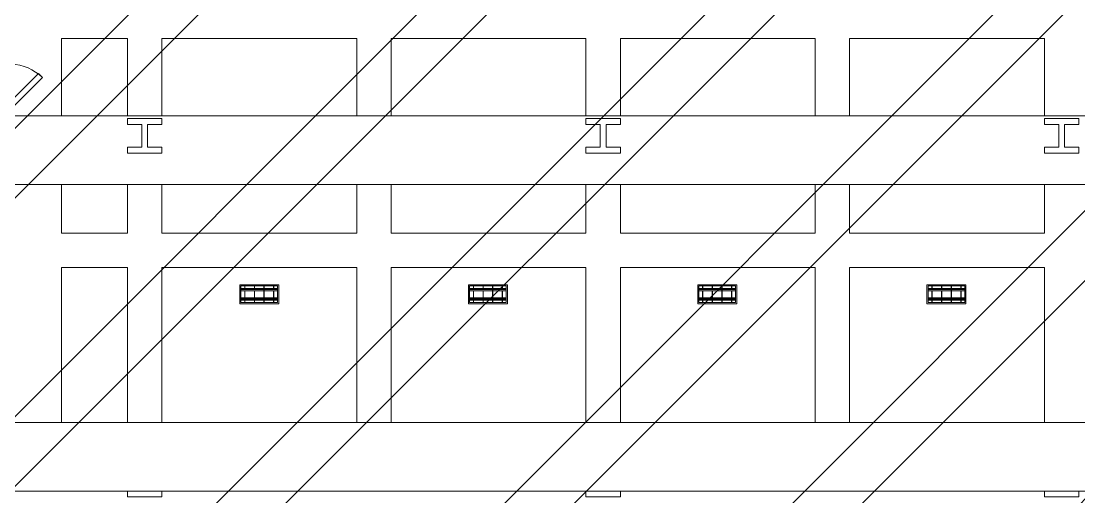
# Model space of a CAD drawing. Header units: millimetres. Extents: x -57519 to 497916, y -349472 to 446842.
# Drawn here: x 301650 to 310878, y 39558 to 43707 of the extents above; entities that cross this region are included whole.
import ezdxf

# ---------------------------------------------------------------- set-up
doc = ezdxf.new("R2010")
doc.units = ezdxf.units.MM
for name, color, linetype, lineweight in [('A-CLNG', 13, 'Continuous', 5), ('A-DETL-GENF', 92, 'Continuous', 5), ('A-DOOR', 31, 'Continuous', 5), ('A-DOOR-FRAM', 31, 'Continuous', 5), ('A-FLOR', 192, 'Continuous', 5), ('A-GENM', 13, 'Continuous', 5), ('A-GLAZ-CURT', 52, 'Continuous', 20), ('E-LITE-EQPM', 33, 'Continuous', 5)]:
    doc.layers.add(name, color=color, linetype=linetype, lineweight=lineweight)

# ---------------------------------------------------------------- blocks, each defined once
blk = doc.blocks.new('System Panel - C4 Expanded Metal Mesh-15091469-SITE COVERAGE')
at = {"layer": 'A-GLAZ-CURT', "lineweight": 5}
for p, q in [((53239.3, 42882.5), (53239.3, 43557.5)), ((53239.3, 43557.5), (53664.3, 43557.5)), ((53664.3, 43557.5), (53239.3, 43557.5)), ((53239.3, 43557.5), (53239.3, 42882.5)), ((53664.3, 43557.5), (53814.3, 43557.5)), ((53814.3, 43557.5), (53664.3, 43557.5)), ((53814.3, 43557.5), (53814.3, 42882.5)), ((53814.3, 42882.5), (53814.3, 43557.5)), ((53239.3, 41857.5), (53239.3, 42282.5)), ((53239.3, 42282.5), (53239.3, 41857.5)), ((53814.3, 42282.5), (53814.3, 41857.5)), ((53814.3, 41857.5), (53814.3, 42282.5)), ((53664.3, 41857.5), (53239.3, 41857.5)), ((53239.3, 41857.5), (53664.3, 41857.5)), ((53814.3, 41857.5), (53664.3, 41857.5)), ((53664.3, 41857.5), (53814.3, 41857.5))]:
    blk.add_line(p, q, dxfattribs=at)
blk = doc.blocks.new('System Panel - C4 Expanded Metal Mesh-15055316-SITE COVERAGE')
at = {"layer": 'A-GLAZ-CURT', "lineweight": 5}
for p, q in [((54114.3, 41857.5), (54114.3, 42282.5)), ((54114.3, 42282.5), (54114.3, 41857.5)), ((55814.3, 42282.5), (55814.3, 41857.5)), ((55814.3, 41857.5), (55814.3, 42282.5)), ((54264.3, 41857.5), (54114.3, 41857.5)), ((54114.3, 41857.5), (54264.3, 41857.5)), ((54954.3, 41857.5), (54264.3, 41857.5)), ((54264.3, 41857.5), (54954.3, 41857.5)), ((54964.3, 41857.5), (54954.3, 41857.5)), ((54954.3, 41857.5), (54964.3, 41857.5)), ((54974.3, 41857.5), (54964.3, 41857.5)), ((54964.3, 41857.5), (54974.3, 41857.5)), ((55814.3, 41857.5), (54974.3, 41857.5)), ((54974.3, 41857.5), (55814.3, 41857.5))]:
    blk.add_line(p, q, dxfattribs=at)
blk = doc.blocks.new('System Panel - C4 Expanded Metal Mesh-15055317-SITE COVERAGE')
at = {"layer": 'A-GLAZ-CURT', "lineweight": 5}
for p, q in [((56114.3, 41857.5), (56114.3, 42282.5)), ((56114.3, 42282.5), (56114.3, 41857.5)), ((57814.3, 42282.5), (57814.3, 41857.5)), ((57814.3, 41857.5), (57814.3, 42282.5)), ((56954.3, 41857.5), (56114.3, 41857.5)), ((56114.3, 41857.5), (56954.3, 41857.5)), ((56964.3, 41857.5), (56954.3, 41857.5)), ((56954.3, 41857.5), (56964.3, 41857.5)), ((56974.3, 41857.5), (56964.3, 41857.5)), ((56964.3, 41857.5), (56974.3, 41857.5)), ((57664.3, 41857.5), (56974.3, 41857.5)), ((56974.3, 41857.5), (57664.3, 41857.5)), ((57814.3, 41857.5), (57664.3, 41857.5)), ((57664.3, 41857.5), (57814.3, 41857.5))]:
    blk.add_line(p, q, dxfattribs=at)
blk = doc.blocks.new('STRONG POINT - STRONG POINT-V162-SITE COVERAGE')
at = {"layer": 'A-GENM'}
for p, q in [((150, 150), (-150, 150)), ((-150, 150), (-150, 100)), ((-150, 100), (-25, 100)), ((-25, 100), (-25, -100)), ((25, -100), (25, 100)), ((25, 100), (150, 100)), ((150, 100), (150, 150)), ((-25, -100), (-150, -100)), ((-150, -100), (-150, -150)), ((-150, -150), (150, -150)), ((150, -100), (25, -100)), ((150, -150), (150, -100))]:
    blk.add_line(p, q, dxfattribs=at)
blk = doc.blocks.new('System Panel - C4 Expanded Metal Mesh-13247655-SITE COVERAGE')
at = {"layer": 'A-GLAZ-CURT', "lineweight": 5}
for p, q in [((53239.3, 40207.5), (53239.3, 41557.5)), ((53239.3, 41557.5), (53664.3, 41557.5)), ((53664.3, 41557.5), (53239.3, 41557.5)), ((53239.3, 41557.5), (53239.3, 40207.5)), ((53664.3, 41557.5), (53814.3, 41557.5)), ((53814.3, 41557.5), (53664.3, 41557.5)), ((53814.3, 41557.5), (53814.3, 40207.5)), ((53814.3, 40207.5), (53814.3, 41557.5))]:
    blk.add_line(p, q, dxfattribs=at)
blk = doc.blocks.new('System Panel - C4 Expanded Metal Mesh-V393-SITE COVERAGE')
at = {"layer": 'A-GLAZ-CURT', "lineweight": 5}
for p, q in [((60114.3, 42882.5), (60114.3, 43557.5)), ((60114.3, 43557.5), (60954.3, 43557.5)), ((60954.3, 43557.5), (60114.3, 43557.5)), ((60114.3, 43557.5), (60114.3, 42882.5)), ((60954.3, 43557.5), (60964.3, 43557.5)), ((60964.3, 43557.5), (60954.3, 43557.5)), ((60964.3, 43557.5), (60974.3, 43557.5)), ((60974.3, 43557.5), (60964.3, 43557.5)), ((60974.3, 43557.5), (61664.3, 43557.5)), ((61664.3, 43557.5), (60974.3, 43557.5)), ((61664.3, 43557.5), (61814.3, 43557.5)), ((61814.3, 43557.5), (61664.3, 43557.5)), ((61814.3, 43557.5), (61814.3, 42882.5)), ((61814.3, 42882.5), (61814.3, 43557.5)), ((60954.3, 42882.5), (60114.3, 42882.5)), ((60114.3, 42882.5), (60954.3, 42882.5)), ((60964.3, 42882.5), (60954.3, 42882.5)), ((60954.3, 42882.5), (60964.3, 42882.5)), ((60974.3, 42882.5), (60964.3, 42882.5)), ((60964.3, 42882.5), (60974.3, 42882.5)), ((61664.3, 42882.5), (60974.3, 42882.5)), ((60974.3, 42882.5), (61664.3, 42882.5)), ((61814.3, 42882.5), (61664.3, 42882.5)), ((61664.3, 42882.5), (61814.3, 42882.5))]:
    blk.add_line(p, q, dxfattribs=at)
blk = doc.blocks.new('System Panel - C4 Expanded Metal Mesh-V394-SITE COVERAGE')
at = {"layer": 'A-GLAZ-CURT', "lineweight": 5}
for p, q in [((58114.3, 42882.5), (58114.3, 43557.5)), ((58114.3, 43557.5), (58264.3, 43557.5)), ((58264.3, 43557.5), (58114.3, 43557.5)), ((58114.3, 43557.5), (58114.3, 42882.5)), ((58264.3, 43557.5), (58954.3, 43557.5)), ((58954.3, 43557.5), (58264.3, 43557.5)), ((58954.3, 43557.5), (58964.3, 43557.5)), ((58964.3, 43557.5), (58954.3, 43557.5)), ((58964.3, 43557.5), (58974.3, 43557.5)), ((58974.3, 43557.5), (58964.3, 43557.5)), ((58974.3, 43557.5), (59814.3, 43557.5)), ((59814.3, 43557.5), (58974.3, 43557.5)), ((59814.3, 43557.5), (59814.3, 42882.5)), ((59814.3, 42882.5), (59814.3, 43557.5)), ((58264.3, 42882.5), (58114.3, 42882.5)), ((58114.3, 42882.5), (58264.3, 42882.5)), ((58954.3, 42882.5), (58264.3, 42882.5)), ((58264.3, 42882.5), (58954.3, 42882.5)), ((58964.3, 42882.5), (58954.3, 42882.5)), ((58954.3, 42882.5), (58964.3, 42882.5)), ((58974.3, 42882.5), (58964.3, 42882.5)), ((58964.3, 42882.5), (58974.3, 42882.5)), ((59814.3, 42882.5), (58974.3, 42882.5)), ((58974.3, 42882.5), (59814.3, 42882.5))]:
    blk.add_line(p, q, dxfattribs=at)
blk = doc.blocks.new('DLN_LED Office Lighting_339 x 165mm_ - DLN_LED Office Lighting_339 x 165mm_-V476-SITE COVERAGE')
at = {"layer": 'E-LITE-EQPM'}
for p, q in [((170, 82.5), (-170, 82.5)), ((-170, 82.5), (-170, -82.5)), ((-170, -82.5), (-170, 82.5)), ((-170, 82.5), (170, 82.5)), ((-170, -82.5), (-170, 82.5)), ((-170, 82.5), (-170, -82.5)), ((-170, 82.5), (170, 82.5)), ((170, 82.5), (-170, 82.5)), ((-160, 49.9), (-160, 72.5)), ((-127, 72.5), (-160, 72.5)), ((-160, 72.5), (-160, -72.5)), ((160, 72.5), (-160, 72.5)), ((160, 51.3), (-160, 51.3)), ((-160, 50.9), (-160, 51.3)), ((-160, 51.3), (-160, 50.9)), ((-160, 49.9), (-160, 50.9)), ((-160, 50.9), (-160, 49.9)), ((-160, 48.3), (-160, 49.9)), ((-160, 49.9), (-160, 43.8)), ((-160, 46.3), (-160, 48.3)), ((-160, 43.8), (-160, 46.3)), ((-160, 36.3), (-160, 43.8)), ((-160, 43.8), (-160, 38.7)), ((-160, 41), (-160, 43)), ((-160, 43), (-160, 41)), ((160, 43), (-160, 43)), ((-127, 43), (-160, 43)), ((-160, 41), (-129.1, 41)), ((160, 41), (-160, 41)), ((-160, 38.7), (-160, 34.2)), ((-160, 34.2), (-160, 36.3)), ((-160, 32.6), (-160, 34.2)), ((-160, 34.2), (-160, 32.6)), ((-160, 31.6), (-160, 32.6)), ((-160, 32.6), (-160, 31.6)), ((-160, -32.6), (-160, 32.6)), ((-160, 31.3), (-160, 31.6)), ((-160, 31.6), (-160, 31.3)), ((-160, 31.3), (160, 31.3)), ((-127, 72.5), (-125, 72.5)), ((-125, 72.5), (-127, 72.5)), ((-127, 72.5), (-127, 49.7)), ((-127, 49.7), (-127, 72.5)), ((-127, 32.6), (-127, -32.8)), ((-127, -32.8), (-127, 32.6)), ((-125, 49.7), (-125, 72.5)), ((-125, 49.7), (-125, 72.5)), ((-43, 72.5), (-125, 72.5)), ((-43, 43), (-125, 43)), ((-125, 41), (-43, 41)), ((-125, -32.8), (-125, 32.6)), ((-125, -32.8), (-125, 32.6)), ((-43, 72.5), (-41, 72.5)), ((-41, 72.5), (-43, 72.5)), ((-43, 72.5), (-43, 47.6)), ((-43, 47.6), (-43, 72.5)), ((-43, 34.2), (-43, -34.9)), ((-43, -34.9), (-43, 34.2)), ((-41, 47.6), (-41, 72.5)), ((-41, 47.6), (-41, 72.5)), ((41, 72.5), (-41, 72.5)), ((41, 43), (-41, 43)), ((-41, 41), (41, 41)), ((-41, -34.9), (-41, 34.2)), ((-41, -34.9), (-41, 34.2)), ((41, 72.5), (43, 72.5)), ((43, 72.5), (41, 72.5)), ((41, 72.5), (41, 48.3)), ((41, 48.3), (41, 72.5)), ((41, 34.9), (41, -34.2)), ((41, -34.2), (41, 34.9)), ((43, 48.3), (43, 72.5)), ((43, 48.3), (43, 72.5)), ((125, 72.5), (43, 72.5)), ((125, 43), (43, 43)), ((43, 41), (125, 41)), ((43, -34.2), (43, 34.9)), ((43, -34.2), (43, 34.9)), ((125, 72.5), (127, 72.5)), ((127, 72.5), (125, 72.5)), ((125, 72.5), (125, 49.9)), ((125, 49.9), (125, 72.5)), ((125, 32.8), (125, -32.6)), ((125, -32.6), (125, 32.8)), ((127, 49.9), (127, 72.5)), ((127, 49.9), (127, 72.5)), ((160, 72.5), (127, 72.5)), ((160, 43), (127, 43)), ((127, 41), (160, 41)), ((127, -32.6), (127, 32.8)), ((127, -32.6), (127, 32.8)), ((160, 72.5), (160, 49.9)), ((160, -72.5), (160, 72.5)), ((160, 50.9), (160, 51.3)), ((160, 51.3), (160, 50.9)), ((160, 49.9), (160, 50.9)), ((160, 50.9), (160, 49.9)), ((160, 48.3), (160, 49.9)), ((160, 49.9), (160, 48.3)), ((160, 46.3), (160, 48.3)), ((160, 48.3), (160, 43.8)), ((160, 43.8), (160, 46.3)), ((160, 41.3), (160, 43.8)), ((160, 43.8), (160, 41.3)), ((160, 41), (160, 43)), ((160, 43), (160, 41)), ((160, 38.7), (160, 41.3)), ((160, 41.3), (160, 38.7)), ((160, 36.3), (160, 38.7)), ((160, 38.7), (160, 36.3)), ((160, 34.2), (160, 36.3)), ((160, 36.3), (160, 32.6)), ((160, 32.6), (160, 34.2)), ((160, 31.6), (160, 32.6)), ((160, 32.6), (160, 31.3)), ((160, 32.6), (160, -32.6)), ((160, 31.3), (160, 31.6)), ((170, -82.5), (170, 82.5)), ((170, 82.5), (170, -82.5)), ((170, 82.5), (170, -82.5)), ((170, -82.5), (170, 82.5)), ((-170, -82.5), (170, -82.5)), ((170, -82.5), (-170, -82.5)), ((170, -82.5), (-170, -82.5)), ((-170, -82.5), (170, -82.5)), ((160, -31.3), (-160, -31.3)), ((-160, -32.6), (-160, -31.3)), ((-160, -31.3), (-160, -31.6)), ((-160, -31.6), (-160, -32.6)), ((-160, -34.2), (-160, -32.6)), ((-160, -32.6), (-160, -34.2)), ((-160, -36.3), (-160, -34.2)), ((-160, -34.2), (-160, -36.3)), ((-160, -38.7), (-160, -36.3)), ((-160, -36.3), (-160, -38.7)), ((-160, -41.3), (-160, -38.7)), ((-160, -38.7), (-160, -43.8)), ((-160, -43), (-160, -41)), ((-160, -41), (-160, -43)), ((160, -41), (-160, -41)), ((-127, -41), (-160, -41)), ((-160, -43.8), (-160, -41.3)), ((-160, -43), (-127, -43)), ((160, -43), (-160, -43)), ((-160, -48.3), (-160, -43.8)), ((-160, -43.8), (-160, -48.3)), ((-160, -50.9), (-160, -48.3)), ((-160, -48.3), (-160, -50.9)), ((-160, -51.3), (-160, -50.9)), ((-160, -50.9), (-160, -51.3)), ((-160, -51.3), (160, -51.3)), ((-160, -72.5), (-160, -54.7)), ((-127, -72.5), (-160, -72.5)), ((-160, -72.5), (160, -72.5)), ((-127, -54.7), (-127, -72.5)), ((-127, -72.5), (-127, -54.7)), ((-127, -72.5), (-125, -72.5)), ((-125, -72.5), (-127, -72.5)), ((-43, -41), (-125, -41)), ((-125, -43), (-43, -43)), ((-125, -72.5), (-125, -54.7)), ((-125, -72.5), (-125, -54.7)), ((-43, -72.5), (-125, -72.5)), ((-43, -48.3), (-43, -72.5)), ((-43, -72.5), (-43, -48.3)), ((-43, -72.5), (-41, -72.5)), ((-41, -72.5), (-43, -72.5)), ((41, -41), (-41, -41)), ((-41, -43), (41, -43)), ((-41, -72.5), (-41, -48.3)), ((-41, -72.5), (-41, -48.3)), ((41, -72.5), (-41, -72.5)), ((41, -47.6), (41, -72.5)), ((41, -72.5), (41, -47.6)), ((41, -72.5), (43, -72.5)), ((43, -72.5), (41, -72.5)), ((125, -41), (43, -41)), ((43, -43), (125, -43)), ((43, -72.5), (43, -47.6)), ((43, -72.5), (43, -47.6)), ((125, -72.5), (43, -72.5)), ((125, -54.7), (125, -72.5)), ((125, -72.5), (125, -54.7)), ((125, -72.5), (127, -72.5)), ((127, -72.5), (125, -72.5)), ((127, -43), (160, -43)), ((127, -72.5), (127, -54.7)), ((127, -72.5), (127, -54.7)), ((160, -72.5), (127, -72.5)), ((160, -41), (129.1, -41)), ((160, -31.6), (160, -31.3)), ((160, -31.3), (160, -34.2)), ((160, -32.6), (160, -31.6)), ((160, -36.3), (160, -32.6)), ((160, -34.2), (160, -36.3)), ((160, -38.7), (160, -36.3)), ((160, -36.3), (160, -38.7)), ((160, -41.3), (160, -38.7)), ((160, -38.7), (160, -46.3)), ((160, -43), (160, -41)), ((160, -41), (160, -43)), ((160, -43.8), (160, -41.3)), ((160, -46.3), (160, -43.8)), ((160, -48.3), (160, -46.3)), ((160, -46.3), (160, -49.9)), ((160, -49.9), (160, -48.3)), ((160, -50.9), (160, -49.9)), ((160, -49.9), (160, -50.9)), ((160, -51.3), (160, -50.9)), ((160, -50.9), (160, -51.3)), ((160, -54.7), (160, -72.5))]:
    blk.add_line(p, q, dxfattribs=at)
blk = doc.blocks.new('DLN_LED Office Lighting_339 x 165mm_ - DLN_LED Office Lighting_339 x 165mm_-V477-SITE COVERAGE')
at = {"layer": 'E-LITE-EQPM'}
for p, q in [((170, 82.5), (-170, 82.5)), ((-170, 82.5), (-170, -82.5)), ((-170, -82.5), (-170, 82.5)), ((-170, 82.5), (170, 82.5)), ((-170, -82.5), (-170, 82.5)), ((-170, 82.5), (-170, -82.5)), ((-170, 82.5), (170, 82.5)), ((170, 82.5), (-170, 82.5)), ((-160, 49.9), (-160, 72.5)), ((-127, 72.5), (-160, 72.5)), ((-160, 72.5), (-160, -72.5)), ((158.3, 72.5), (-160, 72.5)), ((160, 51.3), (-160, 51.3)), ((-160, 48.3), (-160, 51.3)), ((-160, 51.3), (-160, 50.9)), ((-160, 50.9), (-160, 49.9)), ((-160, 49.9), (-160, 48.3)), ((-160, 46.3), (-160, 48.3)), ((-160, 48.3), (-160, 46.3)), ((-160, 43.8), (-160, 46.3)), ((-160, 46.3), (-160, 43.8)), ((-160, 41.3), (-160, 43.8)), ((-160, 43.8), (-160, 41.3)), ((-160, 41), (-160, 43)), ((-160, 43), (-160, 41)), ((160, 43), (-160, 43)), ((-127, 43), (-160, 43)), ((-160, 34.2), (-160, 41.3)), ((-160, 41.3), (-160, 38.7)), ((-160, 41), (-129.1, 41)), ((160, 41), (-160, 41)), ((-160, 38.7), (-160, 36.3)), ((-160, 36.3), (-160, 34.2)), ((-160, 32.6), (-160, 34.2)), ((-160, 34.2), (-160, 32.6)), ((-160, 31.6), (-160, 32.6)), ((-160, 32.6), (-160, 31.6)), ((-160, -32.6), (-160, 32.6)), ((-160, 31.3), (-160, 31.6)), ((-160, 31.6), (-160, 31.3)), ((-160, 31.3), (160, 31.3)), ((-127, 72.5), (-125, 72.5)), ((-125, 72.5), (-127, 72.5)), ((-127, 72.5), (-127, 49.7)), ((-127, 49.7), (-127, 72.5)), ((-127, 32.6), (-127, -32.8)), ((-127, -32.8), (-127, 32.6)), ((-125, 49.7), (-125, 72.5)), ((-125, 49.7), (-125, 72.5)), ((-43, 72.5), (-125, 72.5)), ((-43, 43), (-125, 43)), ((-125, 41), (-43, 41)), ((-125, -32.8), (-125, 32.6)), ((-125, -32.8), (-125, 32.6)), ((-43, 72.5), (-41, 72.5)), ((-41, 72.5), (-43, 72.5)), ((-43, 72.5), (-43, 47.6)), ((-43, 47.6), (-43, 72.5)), ((-43, 34.2), (-43, -34.9)), ((-43, -34.9), (-43, 34.2)), ((-41, 47.6), (-41, 72.5)), ((-41, 47.6), (-41, 72.5)), ((41, 72.5), (-41, 72.5)), ((41, 43), (-41, 43)), ((-41, 41), (41, 41)), ((-41, -34.9), (-41, 34.2)), ((-41, -34.9), (-41, 34.2)), ((41, 72.5), (43, 72.5)), ((43, 72.5), (41, 72.5)), ((41, 72.5), (41, 48.3)), ((41, 48.3), (41, 72.5)), ((41, 34.9), (41, -34.2)), ((41, -34.2), (41, 34.9)), ((43, 48.3), (43, 72.5)), ((43, 48.3), (43, 72.5)), ((125, 72.5), (43, 72.5)), ((125, 43), (43, 43)), ((43, 41), (125, 41)), ((43, -34.2), (43, 34.9)), ((43, -34.2), (43, 34.9)), ((125, 72.5), (127, 72.5)), ((127, 72.5), (125, 72.5)), ((125, 72.5), (125, 49.9)), ((125, 49.9), (125, 72.5)), ((125, 32.8), (125, -32.6)), ((125, -32.6), (125, 32.8)), ((127, 49.9), (127, 72.5)), ((127, 49.9), (127, 72.5)), ((158.3, 72.5), (127, 72.5)), ((160, 43), (127, 43)), ((127, 41), (160, 41)), ((127, -32.6), (127, 32.8)), ((127, -32.6), (127, 32.8)), ((160, 72.2), (160, 49.9)), ((160, -72.5), (160, 72.2)), ((160, 50.9), (160, 51.3)), ((160, 51.3), (160, 50.9)), ((160, 49.9), (160, 50.9)), ((160, 50.9), (160, 49.9)), ((160, 48.3), (160, 49.9)), ((160, 49.9), (160, 48.3)), ((160, 43.8), (160, 48.3)), ((160, 48.3), (160, 43.8)), ((160, 41.3), (160, 43.8)), ((160, 43.8), (160, 36.3)), ((160, 41), (160, 43)), ((160, 43), (160, 41)), ((160, 38.7), (160, 41.3)), ((160, 36.3), (160, 38.7)), ((160, 34.2), (160, 36.3)), ((160, 36.3), (160, 31.6)), ((160, 32.6), (160, 34.2)), ((160, 31.6), (160, 32.6)), ((160, 32.6), (160, -32.6)), ((160, 31.3), (160, 31.6)), ((160, 31.6), (160, 31.3)), ((170, -82.5), (170, 82.5)), ((170, 82.5), (170, -82.5)), ((170, 82.5), (170, -82.5)), ((170, -82.5), (170, 82.5)), ((-170, -82.5), (170, -82.5)), ((170, -82.5), (-170, -82.5)), ((170, -82.5), (-170, -82.5)), ((-170, -82.5), (170, -82.5)), ((160, -31.3), (-160, -31.3)), ((-160, -31.6), (-160, -31.3)), ((-160, -31.3), (-160, -31.6)), ((-160, -32.6), (-160, -31.6)), ((-160, -31.6), (-160, -34.2)), ((-160, -34.2), (-160, -32.6)), ((-160, -38.7), (-160, -34.2)), ((-160, -34.2), (-160, -36.3)), ((-160, -36.3), (-160, -41.3)), ((-160, -46.3), (-160, -38.7)), ((-160, -43), (-160, -41)), ((-160, -41), (-160, -43)), ((160, -41), (-160, -41)), ((-127, -41), (-160, -41)), ((-160, -41.3), (-160, -43.8)), ((-160, -43), (-127, -43)), ((160, -43), (-160, -43)), ((-160, -43.8), (-160, -46.3)), ((-160, -48.3), (-160, -46.3)), ((-160, -46.3), (-160, -49.9)), ((-160, -49.9), (-160, -48.3)), ((-160, -50.9), (-160, -49.9)), ((-160, -49.9), (-160, -50.9)), ((-160, -51.3), (-160, -50.9)), ((-160, -50.9), (-160, -51.3)), ((-160, -51.3), (160, -51.3)), ((-160, -72.5), (-160, -54.7)), ((-127, -72.5), (-160, -72.5)), ((-160, -72.5), (160, -72.5)), ((-127, -54.7), (-127, -72.5)), ((-127, -72.5), (-127, -54.7)), ((-127, -72.5), (-125, -72.5)), ((-125, -72.5), (-127, -72.5)), ((-43, -41), (-125, -41)), ((-125, -43), (-43, -43)), ((-125, -72.5), (-125, -54.7)), ((-125, -72.5), (-125, -54.7)), ((-43, -72.5), (-125, -72.5)), ((-43, -48.3), (-43, -72.5)), ((-43, -72.5), (-43, -48.3)), ((-43, -72.5), (-41, -72.5)), ((-41, -72.5), (-43, -72.5)), ((41, -41), (-41, -41)), ((-41, -43), (41, -43)), ((-41, -72.5), (-41, -48.3)), ((-41, -72.5), (-41, -48.3)), ((41, -72.5), (-41, -72.5)), ((41, -47.6), (41, -72.5)), ((41, -72.5), (41, -47.6)), ((41, -72.5), (43, -72.5)), ((43, -72.5), (41, -72.5)), ((125, -41), (43, -41)), ((43, -43), (125, -43)), ((43, -72.5), (43, -47.6)), ((43, -72.5), (43, -47.6)), ((125, -72.5), (43, -72.5)), ((125, -54.7), (125, -72.5)), ((125, -72.5), (125, -54.7)), ((125, -72.5), (127, -72.5)), ((127, -72.5), (125, -72.5)), ((127, -43), (160, -43)), ((127, -72.5), (127, -54.7)), ((127, -72.5), (127, -54.7)), ((160, -72.5), (127, -72.5)), ((160, -41), (129.1, -41)), ((160, -31.6), (160, -31.3)), ((160, -31.3), (160, -31.6)), ((160, -32.6), (160, -31.6)), ((160, -31.6), (160, -32.6)), ((160, -34.2), (160, -32.6)), ((160, -32.6), (160, -34.2)), ((160, -36.3), (160, -34.2)), ((160, -34.2), (160, -36.3)), ((160, -38.7), (160, -36.3)), ((160, -36.3), (160, -38.7)), ((160, -43.8), (160, -38.7)), ((160, -38.7), (160, -43.8)), ((160, -43), (160, -41)), ((160, -41), (160, -43)), ((160, -48.3), (160, -43.8)), ((160, -43.8), (160, -46.3)), ((160, -46.3), (160, -48.3)), ((160, -49.9), (160, -48.3)), ((160, -48.3), (160, -49.9)), ((160, -50.9), (160, -49.9)), ((160, -49.9), (160, -50.9)), ((160, -51.3), (160, -50.9)), ((160, -50.9), (160, -51.3)), ((160, -54.7), (160, -72.5))]:
    blk.add_line(p, q, dxfattribs=at)
blk = doc.blocks.new('DLN_LED Office Lighting_339 x 165mm_ - DLN_LED Office Lighting_339 x 165mm_-V478-SITE COVERAGE')
at = {"layer": 'E-LITE-EQPM'}
for p, q in [((170, 82.5), (-170, 82.5)), ((-170, 82.5), (-170, -82.5)), ((-170, -82.5), (-170, 82.5)), ((-170, 82.5), (170, 82.5)), ((-170, -82.5), (-170, 82.5)), ((-170, 82.5), (-170, -82.5)), ((-170, 82.5), (170, 82.5)), ((170, 82.5), (-170, 82.5)), ((-160, 49.9), (-160, 72.5)), ((-127, 72.5), (-160, 72.5)), ((-160, 72.5), (-160, -72.5)), ((160, 72.5), (-160, 72.5)), ((160, 51.3), (-160, 51.3)), ((-160, 50.9), (-160, 51.3)), ((-160, 51.3), (-160, 50.9)), ((-160, 49.9), (-160, 50.9)), ((-160, 50.9), (-160, 49.9)), ((-160, 48.3), (-160, 49.9)), ((-160, 49.9), (-160, 48.3)), ((-160, 43.8), (-160, 48.3)), ((-160, 48.3), (-160, 46.3)), ((-160, 46.3), (-160, 43.8)), ((-160, 41.3), (-160, 43.8)), ((-160, 43.8), (-160, 41.3)), ((-160, 41), (-160, 43)), ((-160, 43), (-160, 41)), ((160, 43), (-160, 43)), ((-127, 43), (-160, 43)), ((-160, 36.3), (-160, 41.3)), ((-160, 41.3), (-160, 38.7)), ((-160, 41), (-129.1, 41)), ((160, 41), (-160, 41)), ((-160, 38.7), (-160, 34.2)), ((-160, 34.2), (-160, 36.3)), ((-160, 31.3), (-160, 34.2)), ((-160, 34.2), (-160, 32.6)), ((-160, 32.6), (-160, 31.6)), ((-160, -32.6), (-160, 32.6)), ((-160, 31.6), (-160, 31.3)), ((-160, 31.3), (160, 31.3)), ((-127, 72.5), (-125, 72.5)), ((-125, 72.5), (-127, 72.5)), ((-127, 72.5), (-127, 49.7)), ((-127, 49.7), (-127, 72.5)), ((-127, 32.6), (-127, -32.8)), ((-127, -32.8), (-127, 32.6)), ((-125, 49.7), (-125, 72.5)), ((-125, 49.7), (-125, 72.5)), ((-43, 72.5), (-125, 72.5)), ((-43, 43), (-125, 43)), ((-125, 41), (-43, 41)), ((-125, -32.8), (-125, 32.6)), ((-125, -32.8), (-125, 32.6)), ((-43, 72.5), (-41, 72.5)), ((-41, 72.5), (-43, 72.5)), ((-43, 72.5), (-43, 47.6)), ((-43, 47.6), (-43, 72.5)), ((-43, 34.2), (-43, -34.9)), ((-43, -34.9), (-43, 34.2)), ((-41, 47.6), (-41, 72.5)), ((-41, 47.6), (-41, 72.5)), ((41, 72.5), (-41, 72.5)), ((41, 43), (-41, 43)), ((-41, 41), (41, 41)), ((-41, -34.9), (-41, 34.2)), ((-41, -34.9), (-41, 34.2)), ((41, 72.5), (43, 72.5)), ((43, 72.5), (41, 72.5)), ((41, 72.5), (41, 48.3)), ((41, 48.3), (41, 72.5)), ((41, 34.9), (41, -34.2)), ((41, -34.2), (41, 34.9)), ((43, 48.3), (43, 72.5)), ((43, 48.3), (43, 72.5)), ((125, 72.5), (43, 72.5)), ((125, 43), (43, 43)), ((43, 41), (125, 41)), ((43, -34.2), (43, 34.9)), ((43, -34.2), (43, 34.9)), ((125, 72.5), (127, 72.5)), ((127, 72.5), (125, 72.5)), ((125, 72.5), (125, 49.9)), ((125, 49.9), (125, 72.5)), ((125, 32.8), (125, -32.6)), ((125, -32.6), (125, 32.8)), ((127, 49.9), (127, 72.5)), ((127, 49.9), (127, 72.5)), ((160, 72.5), (127, 72.5)), ((160, 43), (127, 43)), ((127, 41), (160, 41)), ((127, -32.6), (127, 32.8)), ((127, -32.6), (127, 32.8)), ((160, 72.5), (160, 49.9)), ((160, -72.5), (160, 72.5)), ((160, 50.9), (160, 51.3)), ((160, 51.3), (160, 50.9)), ((160, 49.9), (160, 50.9)), ((160, 50.9), (160, 49.9)), ((160, 46.3), (160, 49.9)), ((160, 49.9), (160, 41.3)), ((160, 43.8), (160, 46.3)), ((160, 34.2), (160, 43.8)), ((160, 41), (160, 43)), ((160, 43), (160, 41)), ((160, 41.3), (160, 38.7)), ((160, 38.7), (160, 31.6)), ((160, 31.6), (160, 34.2)), ((160, 32.6), (160, -32.6)), ((160, 31.3), (160, 31.6)), ((160, 31.6), (160, 31.3)), ((170, -82.5), (170, 82.5)), ((170, 82.5), (170, -82.5)), ((170, 82.5), (170, -82.5)), ((170, -82.5), (170, 82.5)), ((-170, -82.5), (170, -82.5)), ((170, -82.5), (-170, -82.5)), ((170, -82.5), (-170, -82.5)), ((-170, -82.5), (170, -82.5)), ((160, -31.3), (-160, -31.3)), ((-160, -31.6), (-160, -31.3)), ((-160, -31.3), (-160, -31.6)), ((-160, -32.6), (-160, -31.6)), ((-160, -31.6), (-160, -36.3)), ((-160, -36.3), (-160, -32.6)), ((-160, -38.7), (-160, -36.3)), ((-160, -36.3), (-160, -38.7)), ((-160, -41.3), (-160, -38.7)), ((-160, -38.7), (-160, -41.3)), ((-160, -43), (-160, -41)), ((-160, -41), (-160, -43)), ((160, -41), (-160, -41)), ((-127, -41), (-160, -41)), ((-160, -43.8), (-160, -41.3)), ((-160, -41.3), (-160, -50.9)), ((-160, -43), (-127, -43)), ((55.2, -43), (-160, -43)), ((-160, -46.3), (-160, -43.8)), ((-160, -48.3), (-160, -46.3)), ((-160, -50.9), (-160, -48.3)), ((-160, -51.3), (-160, -50.9)), ((-160, -50.9), (-160, -51.3)), ((-160, -51.3), (160, -51.3)), ((-160, -72.5), (-160, -54.7)), ((-127, -72.5), (-160, -72.5)), ((-160, -72.5), (160, -72.5)), ((-127, -54.7), (-127, -72.5)), ((-127, -72.5), (-127, -54.7)), ((-127, -72.5), (-125, -72.5)), ((-125, -72.5), (-127, -72.5)), ((-43, -41), (-125, -41)), ((-125, -43), (-43, -43)), ((-125, -72.5), (-125, -54.7)), ((-125, -72.5), (-125, -54.7)), ((-43, -72.5), (-125, -72.5)), ((-43, -48.3), (-43, -72.5)), ((-43, -72.5), (-43, -48.3)), ((-43, -72.5), (-41, -72.5)), ((-41, -72.5), (-43, -72.5)), ((41, -41), (-41, -41)), ((-41, -43), (41, -43)), ((-41, -72.5), (-41, -48.3)), ((-41, -72.5), (-41, -48.3)), ((41, -72.5), (-41, -72.5)), ((41, -47.6), (41, -72.5)), ((41, -72.5), (41, -47.6)), ((41, -72.5), (43, -72.5)), ((43, -72.5), (41, -72.5)), ((125, -41), (43, -41)), ((43, -43), (55.2, -43)), ((43, -72.5), (43, -47.6)), ((43, -72.5), (43, -47.6)), ((125, -72.5), (43, -72.5)), ((56.4, -43), (125, -43)), ((160, -43), (56.4, -43)), ((125, -54.7), (125, -72.5)), ((125, -72.5), (125, -54.7)), ((125, -72.5), (127, -72.5)), ((127, -72.5), (125, -72.5)), ((127, -43), (160, -43)), ((127, -72.5), (127, -54.7)), ((127, -72.5), (127, -54.7)), ((160, -72.5), (127, -72.5)), ((160, -41), (129.1, -41)), ((160, -31.6), (160, -31.3)), ((160, -31.3), (160, -31.6)), ((160, -36.3), (160, -31.6)), ((160, -31.6), (160, -32.6)), ((160, -32.6), (160, -34.2)), ((160, -34.2), (160, -36.3)), ((160, -41.3), (160, -36.3)), ((160, -36.3), (160, -38.7)), ((160, -38.7), (160, -41.3)), ((160, -43), (160, -41)), ((160, -41), (160, -43)), ((160, -43.8), (160, -41.3)), ((160, -41.3), (160, -48.3)), ((160, -50.9), (160, -43.8)), ((160, -48.3), (160, -49.9)), ((160, -49.9), (160, -50.9)), ((160, -51.3), (160, -50.9)), ((160, -50.9), (160, -51.3)), ((160, -54.7), (160, -72.5))]:
    blk.add_line(p, q, dxfattribs=at)
blk = doc.blocks.new('DLN_LED Office Lighting_339 x 165mm_ - DLN_LED Office Lighting_339 x 165mm_-V479-SITE COVERAGE')
at = {"layer": 'E-LITE-EQPM'}
for p, q in [((170, 82.5), (-170, 82.5)), ((-170, 82.5), (-170, -82.5)), ((-170, -82.5), (-170, 82.5)), ((-170, 82.5), (170, 82.5)), ((-170, -82.5), (-170, 82.5)), ((-170, 82.5), (-170, -82.5)), ((-170, 82.5), (170, 82.5)), ((170, 82.5), (-170, 82.5)), ((-160, 49.9), (-160, 72.5)), ((-127, 72.5), (-160, 72.5)), ((-160, 72.5), (-160, -72.5)), ((160, 72.5), (-160, 72.5)), ((160, 51.3), (-160, 51.3)), ((-160, 49.9), (-160, 51.3)), ((-160, 51.3), (-160, 50.9)), ((-160, 50.9), (-160, 41.3)), ((-160, 43.8), (-160, 49.9)), ((-160, 38.7), (-160, 43.8)), ((-160, 41), (-160, 43)), ((-160, 43), (-160, 41)), ((160, 43), (-160, 43)), ((-127, 43), (-160, 43)), ((-160, 41.3), (-160, 38.7)), ((-160, 41), (-129.1, 41)), ((160, 41), (-160, 41)), ((-160, 34.2), (-160, 38.7)), ((-160, 38.7), (-160, 34.2)), ((-160, 31.3), (-160, 34.2)), ((-160, 34.2), (-160, 31.6)), ((-160, -32.6), (-160, 32.6)), ((-160, 31.6), (-160, 31.3)), ((-160, 31.3), (160, 31.3)), ((-127, 72.5), (-125, 72.5)), ((-125, 72.5), (-127, 72.5)), ((-127, 72.5), (-127, 49.7)), ((-127, 49.7), (-127, 72.5)), ((-127, 32.6), (-127, -32.8)), ((-127, -32.8), (-127, 32.6)), ((-125, 49.7), (-125, 72.5)), ((-125, 49.7), (-125, 72.5)), ((-43, 72.5), (-125, 72.5)), ((-43, 43), (-125, 43)), ((-125, 41), (-43, 41)), ((-125, -32.8), (-125, 32.6)), ((-125, -32.8), (-125, 32.6)), ((-43, 72.5), (-41, 72.5)), ((-41, 72.5), (-43, 72.5)), ((-43, 72.5), (-43, 47.6)), ((-43, 47.6), (-43, 72.5)), ((-43, 34.2), (-43, -34.9)), ((-43, -34.9), (-43, 34.2)), ((-41, 47.6), (-41, 72.5)), ((-41, 47.6), (-41, 72.5)), ((41, 72.5), (-41, 72.5)), ((41, 43), (-41, 43)), ((-41, 41), (41, 41)), ((-41, -34.9), (-41, 34.2)), ((-41, -34.9), (-41, 34.2)), ((41, 72.5), (43, 72.5)), ((43, 72.5), (41, 72.5)), ((41, 72.5), (41, 48.3)), ((41, 48.3), (41, 72.5)), ((41, 34.9), (41, -34.2)), ((41, -34.2), (41, 34.9)), ((43, 48.3), (43, 72.5)), ((43, 48.3), (43, 72.5)), ((125, 72.5), (43, 72.5)), ((125, 43), (43, 43)), ((43, 41), (125, 41)), ((43, -34.2), (43, 34.9)), ((43, -34.2), (43, 34.9)), ((125, 72.5), (127, 72.5)), ((127, 72.5), (125, 72.5)), ((125, 72.5), (125, 49.9)), ((125, 49.9), (125, 72.5)), ((125, 32.8), (125, -32.6)), ((125, -32.6), (125, 32.8)), ((127, 49.9), (127, 72.5)), ((127, 49.9), (127, 72.5)), ((160, 72.5), (127, 72.5)), ((160, 43), (127, 43)), ((127, 41), (160, 41)), ((127, -32.6), (127, 32.8)), ((127, -32.6), (127, 32.8)), ((160, 72.5), (160, 49.9)), ((160, -72.5), (160, 72.5)), ((160, 50.9), (160, 51.3)), ((160, 51.3), (160, 50.9)), ((160, 49.9), (160, 50.9)), ((160, 50.9), (160, 49.9)), ((160, 46.3), (160, 49.9)), ((160, 49.9), (160, 46.3)), ((160, 38.7), (160, 46.3)), ((160, 46.3), (160, 43.8)), ((160, 43.8), (160, 41.3)), ((160, 41), (160, 43)), ((160, 43), (160, 41)), ((160, 41.3), (160, 38.7)), ((160, 36.3), (160, 38.7)), ((160, 38.7), (160, 36.3)), ((160, 34.2), (160, 36.3)), ((160, 36.3), (160, 34.2)), ((160, 32.6), (160, 34.2)), ((160, 34.2), (160, 32.6)), ((160, 31.6), (160, 32.6)), ((160, 32.6), (160, 31.6)), ((160, 32.6), (160, -32.6)), ((160, 31.3), (160, 31.6)), ((160, 31.6), (160, 31.3)), ((170, -82.5), (170, 82.5)), ((170, 82.5), (170, -82.5)), ((170, 82.5), (170, -82.5)), ((170, -82.5), (170, 82.5)), ((-170, -82.5), (170, -82.5)), ((170, -82.5), (-170, -82.5)), ((170, -82.5), (-170, -82.5)), ((-170, -82.5), (170, -82.5)), ((160, -31.3), (-160, -31.3)), ((-160, -31.6), (-160, -31.3)), ((-160, -31.3), (-160, -31.6)), ((-160, -32.6), (-160, -31.6)), ((-160, -31.6), (-160, -32.6)), ((-160, -34.2), (-160, -32.6)), ((-160, -32.6), (-160, -34.2)), ((-160, -36.3), (-160, -34.2)), ((-160, -34.2), (-160, -38.7)), ((-160, -46.3), (-160, -36.3)), ((-160, -38.7), (-160, -41.3)), ((-160, -43), (-160, -41)), ((-160, -41), (-160, -43)), ((160, -41), (-160, -41)), ((-127, -41), (-160, -41)), ((-160, -41.3), (-160, -43.8)), ((-160, -43), (-127, -43)), ((160, -43), (-160, -43)), ((-160, -43.8), (-160, -49.9)), ((-160, -49.9), (-160, -46.3)), ((-160, -50.9), (-160, -49.9)), ((-160, -49.9), (-160, -50.9)), ((-160, -51.3), (-160, -50.9)), ((-160, -50.9), (-160, -51.3)), ((-160, -51.3), (160, -51.3)), ((-160, -72.5), (-160, -54.7)), ((-127, -72.5), (-160, -72.5)), ((-160, -72.5), (160, -72.5)), ((-127, -54.7), (-127, -72.5)), ((-127, -72.5), (-127, -54.7)), ((-127, -72.5), (-125, -72.5)), ((-125, -72.5), (-127, -72.5)), ((-43, -41), (-125, -41)), ((-125, -43), (-43, -43)), ((-125, -72.5), (-125, -54.7)), ((-125, -72.5), (-125, -54.7)), ((-43, -72.5), (-125, -72.5)), ((-43, -48.3), (-43, -72.5)), ((-43, -72.5), (-43, -48.3)), ((-43, -72.5), (-41, -72.5)), ((-41, -72.5), (-43, -72.5)), ((41, -41), (-41, -41)), ((-41, -43), (41, -43)), ((-41, -72.5), (-41, -48.3)), ((-41, -72.5), (-41, -48.3)), ((41, -72.5), (-41, -72.5)), ((41, -47.6), (41, -72.5)), ((41, -72.5), (41, -47.6)), ((41, -72.5), (43, -72.5)), ((43, -72.5), (41, -72.5)), ((125, -41), (43, -41)), ((43, -43), (125, -43)), ((43, -72.5), (43, -47.6)), ((43, -72.5), (43, -47.6)), ((125, -72.5), (43, -72.5)), ((125, -54.7), (125, -72.5)), ((125, -72.5), (125, -54.7)), ((125, -72.5), (127, -72.5)), ((127, -72.5), (125, -72.5)), ((127, -43), (160, -43)), ((127, -72.5), (127, -54.7)), ((127, -72.5), (127, -54.7)), ((160, -72.5), (127, -72.5)), ((160, -41), (129.1, -41)), ((160, -31.6), (160, -31.3)), ((160, -31.3), (160, -31.6)), ((160, -49.9), (160, -31.6)), ((160, -31.6), (160, -32.6)), ((160, -32.6), (160, -34.2)), ((160, -34.2), (160, -36.3)), ((160, -36.3), (160, -49.9)), ((160, -43), (160, -41)), ((160, -41), (160, -43)), ((160, -50.9), (160, -49.9)), ((160, -49.9), (160, -51.3)), ((160, -51.3), (160, -50.9)), ((160, -54.7), (160, -72.5))]:
    blk.add_line(p, q, dxfattribs=at)
blk = doc.blocks.new('DLN-Access Panel__AP12_ - _AP12_ 400 x 1100 _WH_-16942930-SITE COVERAGE')
at = {"layer": 'A-DOOR'}
for p, q in [((-240, 75), (-240, 85)), ((-240, 85), (-240, 75)), ((240, 85), (-240, 85)), ((-240, 85), (-228.3, 85)), ((-240, 75), (240, 75)), ((-240, 75), (-225, 75)), ((-225, 85), (-210, 85)), ((-225, 75), (-210, 75)), ((-210, 85), (-210, 75)), ((-210, 85), (210, 85)), ((210, 85), (-210, 85)), ((-210, 75), (-210, 85)), ((-210, 85), (210, 85)), ((210, 75), (-210, 75)), ((-210, 75), (-175, 75)), ((-210, 75), (-175, 75)), ((-175, 75), (175, 75)), ((-175, 75), (175, 75)), ((175, 75), (210, 75)), ((175, 75), (210, 75)), ((210, 85), (210, 75)), ((210, 85), (210, 75)), ((210, 85), (225, 85)), ((210, 75), (225, 75)), ((225, 85), (240, 85)), ((225, 75), (240, 75)), ((240, 75), (240, 85)), ((240, 75), (240, 85)), ((-240, -85), (-240, -75)), ((240, -75), (-240, -75)), ((-240, -75), (-225, -75)), ((-240, -85), (240, -85)), ((-240, -85), (-210, -85)), ((-225, -75), (-210, -75)), ((-210, -75), (-210, -85)), ((-210, -75), (210, -75)), ((-200, -75), (-210, -75)), ((-210, -85), (-210, -75)), ((-210, -75), (-200, -75)), ((210, -85), (-210, -85)), ((-210, -85), (210, -85)), ((-210, -85), (210, -85)), ((-164.6, -39.6), (-200, -75)), ((-200, -75), (-190, -85)), ((200, -75), (-200, -75)), ((-200, -75), (200, -75)), ((-190, -85), (82.8, -357.8)), ((-119.3, -85), (-164.6, -39.6)), ((118.2, -322.5), (-119.3, -85)), ((210, -75), (200, -75)), ((200, -75), (210, -75)), ((210, -75), (210, -85)), ((210, -75), (210, -85)), ((210, -75), (225, -75)), ((210, -85), (240, -85)), ((225, -75), (240, -75)), ((240, -85), (240, -75)), ((82.8, -357.8), (118.2, -322.5))]:
    blk.add_line(p, q, dxfattribs=at)
for start, end in [(315, 358.51929), (358.51929, 359.9875)]:
    blk.add_arc((-200, -75), 400, start, end, dxfattribs=at)
at = {"layer": 'A-DOOR-FRAM'}
for p, q in [((225, 75), (-225, 75)), ((-225, 75), (-225, -75)), ((-225, 75), (-225, -75)), ((-210, 75), (-225, 75)), ((-175, 75), (-210, 75)), ((-175, -25), (-175, 75)), ((-175, -25), (-175, 75)), ((-175, 75), (175, 75)), ((175, 75), (-175, 75)), ((175, 75), (-175, 75)), ((175, -25), (175, 75)), ((175, 75), (175, -25)), ((210, 75), (175, 75)), ((225, 75), (210, 75)), ((225, 75), (225, -75)), ((225, -75), (225, 75)), ((-225, -75), (225, -75)), ((-210, -75), (-225, -75)), ((-200, -75), (-210, -75)), ((-200, -75), (-200, -25)), ((-200, -75), (-200, -25)), ((-200, -25), (200, -25)), ((-175, -25), (-200, -25)), ((200, -75), (-200, -75)), ((200, -75), (-200, -75)), ((200, -75), (-200, -75)), ((175, -25), (-175, -25)), ((-175, -25), (175, -25)), ((175, -25), (-175, -25)), ((200, -25), (175, -25)), ((200, -75), (200, -25)), ((200, -25), (200, -75)), ((210, -75), (200, -75)), ((225, -75), (210, -75))]:
    blk.add_line(p, q, dxfattribs=at)

msp = doc.modelspace()

# ---------------------------------------------------------------- hatches: boundary and pattern name
at = {"layer": 'A-DETL-GENF'}
h = msp.add_hatch(dxfattribs=at)
h.set_pattern_fill('FP_40', color=250, style=0, pattern_type=2)
h.set_pattern_definition([(45, (248763.4, 0), (-1257.236, 1257.236), []), (45, (248763.4, 1905), (-1257.236, 1257.236), [])])
h.paths.add_polyline_path([(325750.1, -8642.5), (328562.7, -8642.5), (328562.7, 4657.5), (341312.7, 4657.5), (341312.7, 30557.5), (342712.7, 30557.5), (342712.7, 48907.7), (339962.7, 48907.7), (339962.7, 52157.5), (338962.7, 52157.5), (338962.7, 53757.5), (297512.7, 53757.5), (297512.7, 52247.5), (286277.7, 52247.5), (286277.7, 34407.5), (285902.7, 34407.5), (285902.7, 7407.5), (286277.7, 7407.5), (286277.7, -2267.5), (315555.2, -2267.5), (315555.2, -8642.5), (321257.1, -8642.5)], flags=0)

# ---------------------------------------------------------------- linework, layer by layer
at = {"layer": 'A-CLNG'}
for p, q in [((304577.7, 42882.5), (302877.7, 42882.5)), ((306577.7, 42882.5), (304877.7, 42882.5)), ((308577.7, 42882.5), (306877.7, 42882.5)), ((310577.7, 42882.5), (308877.7, 42882.5)), ((304577.7, 41557.5), (302877.7, 41557.5)), ((302877.7, 41557.5), (302877.7, 40207.5)), ((304577.7, 40207.5), (304577.7, 41557.5)), ((304877.7, 41557.5), (304877.7, 40207.5)), ((306577.7, 41557.5), (304877.7, 41557.5)), ((306577.7, 40207.5), (306577.7, 41557.5)), ((308577.7, 41557.5), (306877.7, 41557.5)), ((306877.7, 41557.5), (306877.7, 40207.5)), ((308577.7, 40207.5), (308577.7, 41557.5)), ((310577.7, 41557.5), (308877.7, 41557.5)), ((308877.7, 41557.5), (308877.7, 40207.5)), ((310577.7, 40207.5), (310577.7, 41557.5))]:
    msp.add_line(p, q, dxfattribs=at)
at = {"layer": 'A-FLOR'}
for p, q in [((311902.7, 42882.5), (301402.7, 42882.5)), ((301402.7, 42282.5), (311902.7, 42282.5)), ((311726.7, 40207.5), (301452.7, 40207.5)), ((301452.7, 39607.5), (311726.7, 39607.5))]:
    msp.add_line(p, q, dxfattribs=at)
at = {"layer": 'A-GENM'}
for p, q in [((302877.7, 39607.5), (302577.7, 39607.5)), ((302577.7, 39607.5), (302577.7, 39557.9)), ((302577.7, 39559), (302577.7, 39607.5)), ((302577.7, 39607.5), (302877.7, 39607.5)), ((302577.7, 39607.5), (302577.7, 39559)), ((302577.7, 39559), (302577.7, 39607.5)), ((302877.7, 39557.9), (302877.7, 39607.5)), ((302877.7, 39607.5), (302877.7, 39563.5)), ((302877.7, 39563.5), (302877.7, 39607.5)), ((302877.7, 39607.5), (302877.7, 39563.5)), ((306877.7, 39607.5), (306577.7, 39607.5)), ((306577.7, 39607.5), (306577.7, 39557.9)), ((306577.7, 39557.9), (306577.7, 39607.5)), ((306577.7, 39607.5), (306577.7, 39557.9)), ((306577.7, 39557.9), (306577.7, 39607.5)), ((306877.7, 39557.9), (306877.7, 39607.5)), ((306877.7, 39607.5), (306877.7, 39557.9)), ((306877.7, 39557.9), (306877.7, 39607.5)), ((306877.7, 39607.5), (306877.7, 39557.9)), ((310877.7, 39607.5), (310577.7, 39607.5)), ((310577.7, 39607.5), (310577.7, 39557.9)), ((310577.7, 39557.9), (310577.7, 39607.5)), ((310577.7, 39607.5), (310877.7, 39607.5)), ((310577.7, 39607.5), (310577.7, 39557.9)), ((310577.7, 39557.9), (310577.7, 39607.5)), ((310877.7, 39557.9), (310877.7, 39607.5)), ((310877.7, 39607.5), (310877.7, 39557.9)), ((310877.7, 39557.9), (310877.7, 39607.5)), ((310877.7, 39607.5), (310877.7, 39557.9)), ((302577.7, 39557.9), (302877.7, 39557.9)), ((302877.7, 39557.9), (302577.7, 39557.9)), ((306577.7, 39557.9), (306877.7, 39557.9)), ((306877.7, 39557.9), (306577.7, 39557.9)), ((310577.7, 39557.9), (310877.7, 39557.9)), ((310877.7, 39557.9), (310577.7, 39557.9))]:
    msp.add_line(p, q, dxfattribs=at)

# ---------------------------------------------------------------- block references
at = {"layer": 'A-DOOR', "rotation": 90}
msp.add_blockref('DLN-Access Panel__AP12_ - _AP12_ 400 x 1100 _WH_-16942930-SITE COVERAGE', (301477.7, 43132.5), dxfattribs=at)
at = {"layer": 'A-GENM', "rotation": 180}
for p in [(302727.7, 42707.3), (306727.7, 42707.3), (310727.7, 42707.3)]:
    msp.add_blockref('STRONG POINT - STRONG POINT-V162-SITE COVERAGE', p, dxfattribs=at)
at = {"layer": 'A-GLAZ-CURT', "lineweight": 5}
for name, p in [('System Panel - C4 Expanded Metal Mesh-15091469-SITE COVERAGE', (248763.4, 0)), ('System Panel - C4 Expanded Metal Mesh-V394-SITE COVERAGE', (244763.4, 0)), ('System Panel - C4 Expanded Metal Mesh-V393-SITE COVERAGE', (244763.4, 0)), ('System Panel - C4 Expanded Metal Mesh-V394-SITE COVERAGE', (248763.4, 0)), ('System Panel - C4 Expanded Metal Mesh-V393-SITE COVERAGE', (248763.4, 0)), ('System Panel - C4 Expanded Metal Mesh-15055316-SITE COVERAGE', (248763.4, 0)), ('System Panel - C4 Expanded Metal Mesh-15055317-SITE COVERAGE', (248763.4, 0)), ('System Panel - C4 Expanded Metal Mesh-15055316-SITE COVERAGE', (252763.4, 0)), ('System Panel - C4 Expanded Metal Mesh-15055317-SITE COVERAGE', (252763.4, 0)), ('System Panel - C4 Expanded Metal Mesh-13247655-SITE COVERAGE', (248763.4, 0))]:
    msp.add_blockref(name, p, dxfattribs=at)
at = {"layer": 'E-LITE-EQPM'}
for name, p in [('DLN_LED Office Lighting_339 x 165mm_ - DLN_LED Office Lighting_339 x 165mm_-V476-SITE COVERAGE', (303727.7, 41325)), ('DLN_LED Office Lighting_339 x 165mm_ - DLN_LED Office Lighting_339 x 165mm_-V477-SITE COVERAGE', (305722.7, 41325)), ('DLN_LED Office Lighting_339 x 165mm_ - DLN_LED Office Lighting_339 x 165mm_-V478-SITE COVERAGE', (307722.7, 41325)), ('DLN_LED Office Lighting_339 x 165mm_ - DLN_LED Office Lighting_339 x 165mm_-V479-SITE COVERAGE', (309722.7, 41325))]:
    msp.add_blockref(name, p, dxfattribs=at)

doc.saveas('drawing.dxf')
